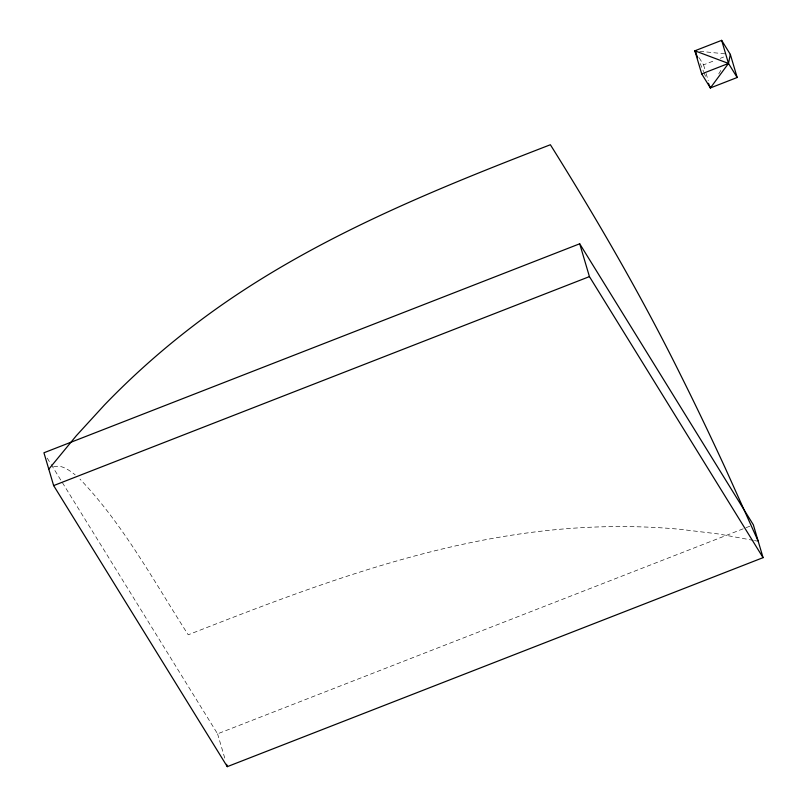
<?xml version="1.0" encoding="UTF-8"?>
<svg xmlns="http://www.w3.org/2000/svg" width="807" height="807" viewBox="0 0 807 807"><rect width="100%" height="100%" fill="white"/><g stroke="black" fill="none" stroke-linecap="round" stroke-linejoin="round"><path stroke-width="0.61" stroke-dasharray="4.04 3.03" d="M718.755 73.881L721.972 68.464M699.205 57.822L703.543 64.853L715.264 60.283M720.288 58.326L723.637 57.015M51.194 464.529L217.567 733.835L749.834 526.214M53.625 466.426L59.204 466.214A660.923 82.122 68.7 0 1 75.162 474.849M699.76 51.295L725.907 53.948M753.274 540.347L718.704 533.992L679.948 529.271A660.923 543.04 -31.7 0 0 567.694 528.625C435.528 538.915 310.554 586.881 188.233 634.786C154.056 581.736 123.814 525.024 79.964 479.086M754.505 540.569L756.976 541.023M47.23 458.124L50.528 463.46M700.204 63.571L703.593 71.692M704.077 72.852L705.54 76.332M703.543 64.853L705.257 70.623M706.115 73.508L708.253 80.73M217.567 733.835L225.556 760.789"/><path stroke-width="1.21" d="M730.335 54.402L728.489 63.44L710.382 87.943L701.707 73.891L694.867 50.801L721.65 40.35L730.335 54.402L737.174 77.492L710.382 87.943L708.445 83.303M48.783 469.19L76.251 435.8L104.476 404.953A660.923 543.04 -31.7 0 1 193.135 325.937C299.911 243.916 425.753 192.883 550.374 144.746C597.251 219.686 641.656 296.23 680.866 375.487A660.923 82.122 68.7 0 1 725.221 468.01L758.217 541.255M701.707 73.891L728.489 63.44L737.174 77.492M579.708 243.785L43.931 452.777L53.645 485.592L227.292 766.65L763.069 557.657L753.355 524.843L579.708 243.785L589.433 276.609L763.069 557.657M53.645 485.592L589.433 276.609M697.773 57.761L694.867 50.801L728.489 63.44L721.65 40.35M694.867 50.801L695.947 52.556M709.958 86.5L710.382 87.943M226.596 764.31L227.292 766.65"/></g></svg>
